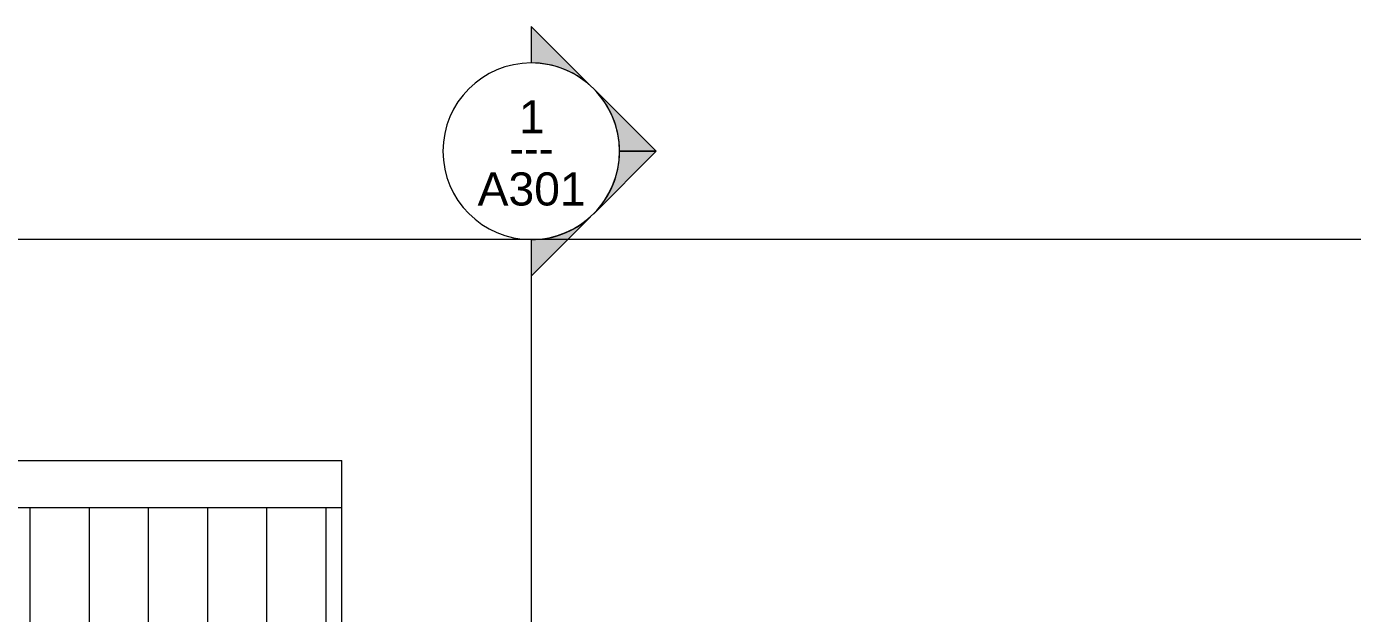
# Model space of a CAD drawing. Header units: inches. Extents: x 9594 to 15314, y -314 to 660.
# Drawn here: x 11473.8 to 11834.1, y 425.3 to 584.9 of the extents above; entities that cross this region are included whole.
import ezdxf

# ---------------------------------------------------------------- set-up
doc = ezdxf.new("R2010")
doc.units = ezdxf.units.IN
doc.header["$MEASUREMENT"] = 0
doc.linetypes.add('Aligning Line 1_8_', pattern=[0.25, 0.125, -0.125])
for name, color, linetype, lineweight in [('0-1', 7, 'Continuous', 5), ('A-ROOF-3', 132, 'Continuous', 9), ('A-WALL-PATT-4', 111, 'Continuous', 9), ('G-ANNO-SYMB', 111, 'Aligning Line 1_8_', 9), ('G-ANNO-SYMB-1', 147, 'Aligning Line 1_8_', 9), ('G-ANNO-SYMB-2', 111, 'Continuous', 9), ('S-FNDN-2', 32, 'Continuous', 9)]:
    doc.layers.add(name, color=color, linetype=linetype, lineweight=lineweight)
doc.styles.add('Arial', font='arial.ttf', dxfattribs={"height": 9})
doc.styles.add('Century Gothic', font='ufonts.com_century-gothic.ttf', dxfattribs={"height": 9})

# ---------------------------------------------------------------- blocks, each defined once
blk = doc.blocks.new('CTR - 1st Phase -Stairs _ Elevators_rvt-1-BUILDING SECTION - EAST_WEST - LOOKING SOUTH2')
at = {"layer": 'G-ANNO-SYMB-1'}
blk.add_line((12446.61, 526.95), (9706.24, 526.95), dxfattribs=at)
blk = doc.blocks.new('Section - Section Head - Filled-22785-BUILDING SECTION - EAST_WEST - LOOKING SOUTH2')
at = {"layer": 'G-ANNO-SYMB-2'}
h = blk.add_hatch(color=256, dxfattribs=at)
edge = h.paths.add_edge_path(flags=0)
edge.add_line((10162.08, -192.29), (10178.19, -176.19))
edge.add_line((10178.19, -176.19), (10178.19, -186.1))
edge.add_arc((10178.19, -210.13), 24.03, 90, 132.0784)
h = blk.add_hatch(color=256, dxfattribs=at)
edge = h.paths.add_edge_path(flags=0)
edge.add_arc((10178.19, -210.13), 24, 135, 180)
edge.add_line((10154.19, -210.13), (10144.25, -210.13))
edge.add_line((10144.25, -210.13), (10161.22, -193.16))
h = blk.add_hatch(color=256, dxfattribs=at)
edge = h.paths.add_edge_path(flags=0)
edge.add_line((10161.22, -227.1), (10144.25, -210.13))
edge.add_line((10144.25, -210.13), (10154.19, -210.13))
edge.add_arc((10178.19, -210.13), 24, 180, 225)
h = blk.add_hatch(color=256, dxfattribs=at)
edge = h.paths.add_edge_path(flags=0)
edge.add_arc((10178.19, -210.13), 24.03, 227.9216, 270)
edge.add_line((10178.19, -234.16), (10178.19, -244.07))
edge.add_line((10178.19, -244.07), (10162.08, -227.96))
for p, q in [((10178.19, -176.19), (10162.08, -192.29)), ((10178.19, -186.1), (10178.19, -176.19)), ((10161.22, -193.16), (10144.25, -210.13)), ((10154.19, -210.13), (10144.25, -210.13)), ((10144.25, -210.13), (10161.22, -227.1)), ((10144.25, -210.13), (10154.19, -210.13)), ((10162.08, -227.96), (10178.19, -244.07)), ((10178.19, -244.07), (10178.19, -234.16))]:
    blk.add_line(p, q, dxfattribs=at)
for centre, radius, start, end in [((10178.19, -210.16), 24, 90, 270), ((10178.19, -210.13), 24.03, 90, 132.0784), ((10178.19, -210.16), 24, 270, 90), ((10178.19, -210.13), 24, 135, 180), ((10178.19, -210.13), 24, 180, 225), ((10178.19, -210.13), 24.03, 227.9216, 270)]:
    blk.add_arc(centre, radius, start, end, dxfattribs=at)

msp = doc.modelspace()

# ---------------------------------------------------------------- hatches: boundary and pattern name
at = {"layer": 'A-WALL-PATT-4'}
h = msp.add_hatch(dxfattribs=at)
h.set_pattern_fill('FP_38', color=256, style=0, pattern_type=2)
h.set_pattern_definition([(90, (11555.239, 398), (-16.082, 1e-15), [])])
h.paths.add_polyline_path([(11559.49, 415.45), (11559.49, 454), (11434.99, 454), (11434.99, 418.01), (11547.31, 415.7)], flags=0)

# ---------------------------------------------------------------- linework, layer by layer
at = {"layer": 'A-ROOF-3'}
for p, q in [((11426.49, 466.88), (11559.49, 466.88)), ((11559.49, 454), (11559.49, 466.88)), ((11559.49, 454), (11426.49, 454))]:
    msp.add_line(p, q, dxfattribs=at)
at = {"layer": 'G-ANNO-SYMB'}
for p, q in [((12446.61, 526.95), (9706.24, 526.95)), ((12280.06, 526.95), (9756.53, 526.95))]:
    msp.add_line(p, q, dxfattribs=at)
at = {"layer": 'G-ANNO-SYMB-2'}
msp.add_line((11610.99, 526.95), (11610.99, -190.41), dxfattribs=at)
at = {"layer": 'S-FNDN-2'}
msp.add_line((11559.49, 415.45), (11559.49, 454), dxfattribs=at)

# ---------------------------------------------------------------- block references
at = {"layer": '0-1'}
msp.add_blockref('CTR - 1st Phase -Stairs _ Elevators_rvt-1-BUILDING SECTION - EAST_WEST - LOOKING SOUTH2', (0, 0), dxfattribs=at)
at = {"layer": 'G-ANNO-SYMB-2', "rotation": 180}
msp.add_blockref('Section - Section Head - Filled-22785-BUILDING SECTION - EAST_WEST - LOOKING SOUTH2', (21789.18, 340.83), dxfattribs=at)

# ---------------------------------------------------------------- texts
at = {"layer": 'G-ANNO-SYMB-2', "char_height": 9, "attachment_point": 1}
for s, insert, width, style in [('1', (11607.67, 564.86), 8.484, 'Arial'), ('---', (11605.02, 556.36), 15.453, 'Century Gothic'), ('A301', (11596.42, 545.23), 35.754, 'Arial')]:
    msp.add_mtext(s, dxfattribs=dict(at, insert=insert, width=width, style=style))

doc.saveas('drawing.dxf')
